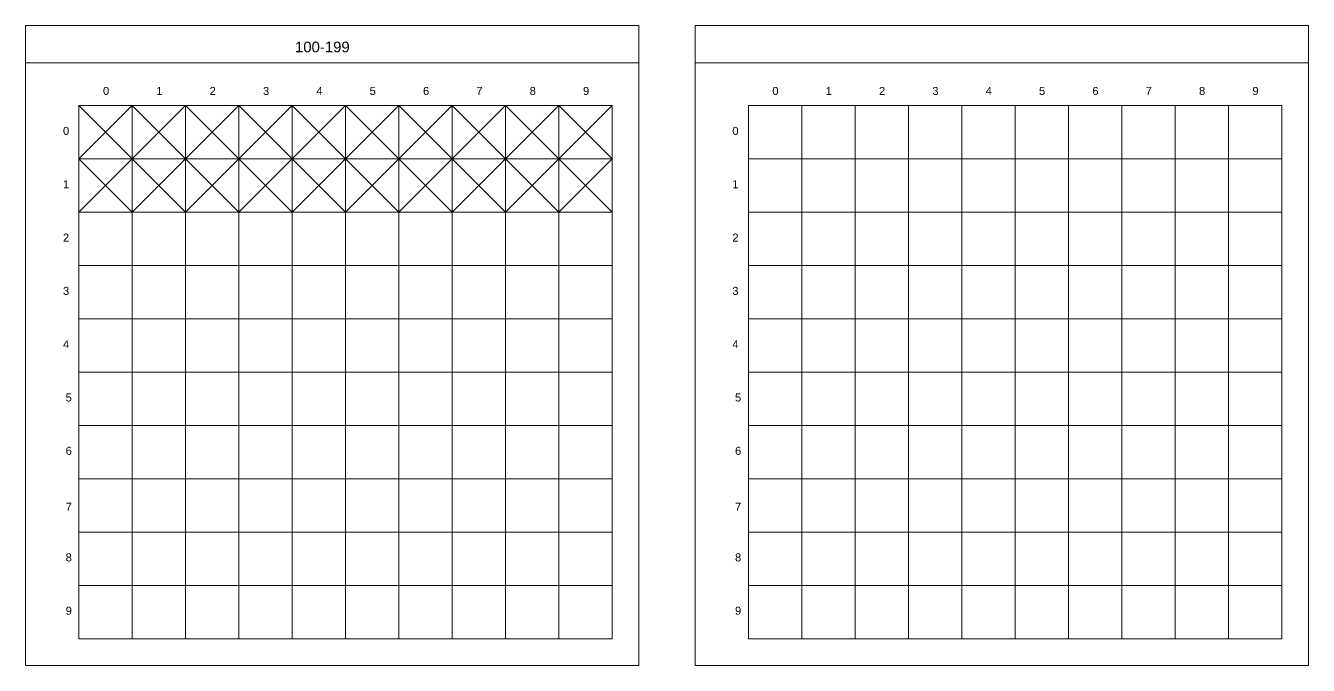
# Model space of a CAD drawing. Header units: millimetres. Extents: x 2474 to 8476, y -100 to 2402.
# Drawn here: x 4510 to 4750.5, y 2005 to 2125 of the extents above; entities that cross this region are included whole.
import ezdxf
from ezdxf.enums import TextEntityAlignment as Align

# ---------------------------------------------------------------- set-up
doc = ezdxf.new("R2010")
doc.units = ezdxf.units.MM
doc.layers.get('0').update_dxf_attribs({"lineweight": 20})
doc.styles.get("Standard").update_dxf_attribs({"font": 'arial.ttf'})

msp = doc.modelspace()

# ---------------------------------------------------------------- linework, layer by layer
for p, q in [((4510, 2118), (4625, 2118)), ((4635.5, 2118), (4750.5, 2118)), ((4520, 2110), (4530, 2100)), ((4530, 2110), (4520, 2100)), ((4530, 2110), (4530, 2010)), ((4530, 2110), (4540, 2100)), ((4540, 2110), (4530, 2100)), ((4540, 2110), (4540, 2010)), ((4540, 2110), (4550, 2100)), ((4550, 2110), (4540, 2100)), ((4550, 2110), (4550, 2010)), ((4550, 2110), (4560, 2100)), ((4560, 2110), (4550, 2100)), ((4560, 2110), (4560, 2010)), ((4560, 2110), (4570, 2100)), ((4570, 2110), (4560, 2100)), ((4570, 2110), (4570, 2010)), ((4570, 2110), (4580, 2100)), ((4580, 2110), (4570, 2100)), ((4580, 2110), (4580, 2010)), ((4580, 2110), (4590, 2100)), ((4590, 2110), (4580, 2100)), ((4590, 2110), (4590, 2010)), ((4590, 2110), (4600, 2100)), ((4600, 2110), (4590, 2100)), ((4600, 2110), (4600, 2010)), ((4600, 2110), (4610, 2100)), ((4610, 2110), (4600, 2100)), ((4610, 2110), (4610, 2010)), ((4610, 2110), (4620, 2100)), ((4620, 2110), (4610, 2100)), ((4655.5, 2110), (4655.5, 2010)), ((4665.5, 2110), (4665.5, 2010)), ((4675.5, 2110), (4675.5, 2010)), ((4685.5, 2110), (4685.5, 2010)), ((4695.5, 2110), (4695.5, 2010)), ((4705.5, 2110), (4705.5, 2010)), ((4715.5, 2110), (4715.5, 2010)), ((4725.5, 2110), (4725.5, 2010)), ((4735.5, 2110), (4735.5, 2010)), ((4620, 2100), (4520, 2100)), ((4520, 2100), (4530, 2090)), ((4530, 2100), (4520, 2090)), ((4530, 2100), (4540, 2090)), ((4540, 2100), (4530, 2090)), ((4540, 2100), (4550, 2090)), ((4550, 2100), (4540, 2090)), ((4550, 2100), (4560, 2090)), ((4560, 2100), (4550, 2090)), ((4560, 2100), (4570, 2090)), ((4570, 2100), (4560, 2090)), ((4570, 2100), (4580, 2090)), ((4580, 2100), (4570, 2090)), ((4580, 2100), (4590, 2090)), ((4590, 2100), (4580, 2090)), ((4590, 2100), (4600, 2090)), ((4600, 2100), (4590, 2090)), ((4600, 2100), (4610, 2090)), ((4610, 2100), (4600, 2090)), ((4610, 2100), (4620, 2090)), ((4620, 2100), (4610, 2090)), ((4745.5, 2100), (4645.5, 2100)), ((4620, 2090), (4520, 2090)), ((4745.5, 2090), (4645.5, 2090)), ((4620, 2080), (4520, 2080)), ((4745.5, 2080), (4645.5, 2080)), ((4620, 2070), (4520, 2070)), ((4745.5, 2070), (4645.5, 2070)), ((4620, 2060), (4520, 2060)), ((4745.5, 2060), (4645.5, 2060)), ((4620, 2050), (4520, 2050)), ((4745.5, 2050), (4645.5, 2050)), ((4620, 2040), (4520, 2040)), ((4745.5, 2040), (4645.5, 2040)), ((4620, 2030), (4520, 2030)), ((4745.5, 2030), (4645.5, 2030)), ((4620, 2020), (4520, 2020)), ((4745.5, 2020), (4645.5, 2020))]:
    msp.add_line(p, q)
for points in [[(4510, 2125), (4625, 2125), (4625, 2005), (4510, 2005)], [(4635.5, 2125), (4750.5, 2125), (4750.5, 2005), (4635.5, 2005)], [(4520, 2110), (4620, 2110), (4620, 2010), (4520, 2010)], [(4645.5, 2110), (4745.5, 2110), (4745.5, 2010), (4645.5, 2010)]]:
    msp.add_lwpolyline(points, close=True)

# ---------------------------------------------------------------- texts
for s, height, p in [('100-199', 2, (4560.5, 2120)), ('0', 1.5, (4524.5, 2112)), ('1', 1.5, (4534.5, 2112)), ('2', 1.5, (4544.5, 2112)), ('3', 1.5, (4554.5, 2112)), ('4', 1.5, (4564.5, 2112)), ('5', 1.5, (4574.5, 2112)), ('6', 1.5, (4584.5, 2112)), ('7', 1.5, (4594.5, 2112)), ('8', 1.5, (4604.5, 2112)), ('9', 1.5, (4614.5, 2112)), ('0', 1.5, (4650, 2112)), ('1', 1.5, (4660, 2112)), ('2', 1.5, (4670, 2112)), ('3', 1.5, (4680, 2112)), ('4', 1.5, (4690, 2112)), ('5', 1.5, (4700, 2112)), ('6', 1.5, (4710, 2112)), ('7', 1.5, (4720, 2112)), ('8', 1.5, (4730, 2112)), ('9', 1.5, (4740, 2112))]:
    msp.add_text(s, height=height).set_placement(p)
for s, p in [('0', (4517.583, 2106)), ('0', (4643.083, 2106)), ('1', (4517.583, 2096)), ('1', (4643.083, 2096)), ('2', (4517.583, 2086)), ('2', (4643.083, 2086)), ('3', (4517.583, 2076)), ('3', (4643.083, 2076)), ('4', (4517.583, 2066)), ('4', (4643.083, 2066)), ('5', (4518.083, 2056)), ('5', (4643.583, 2056)), ('6', (4518.083, 2046)), ('6', (4643.583, 2046)), ('7', (4518.083, 2035.5)), ('7', (4643.583, 2035.5)), ('8', (4518.083, 2026)), ('8', (4643.583, 2026)), ('9', (4518.083, 2016)), ('9', (4643.583, 2016))]:
    msp.add_text(s, height=1.5).set_placement(p, align=Align.TOP_CENTER)

doc.saveas('drawing.dxf')
